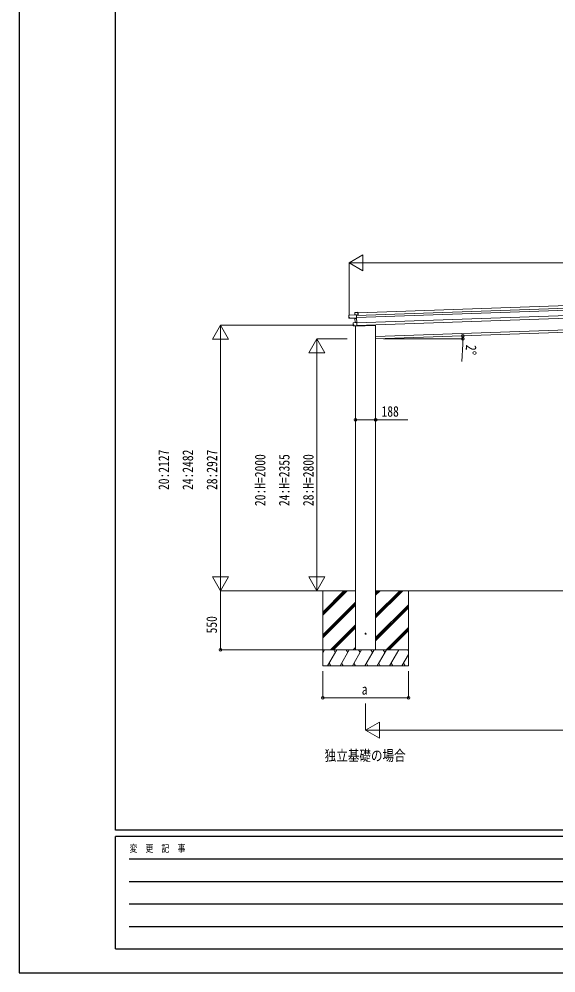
# Model space of a CAD drawing. Units: millimetres, scale not verified. Extents: x -12615 to 12615, y -8910 to 8910.
# Drawn here: x -12615 to -7603, y -8910 to 0 of the extents above; entities that cross this region are included whole.
import ezdxf
from ezdxf.enums import TextEntityAlignment as Align

# ---------------------------------------------------------------- set-up
doc = ezdxf.new("R2010")
doc.units = ezdxf.units.MM
doc.header["$LTSCALE"] = 30
doc.layers.add('0-2_USER1', color=92, linetype='Continuous')
doc.layers.add('0-7_YKK_ZWAK', color=134, linetype='Continuous')
for name, color, linetype, lineweight in [('0-4_YKK_13', 120, 'Continuous', 18), ('0-5_YKK_A1', 120, 'Continuous', 18), ('0-6_YKK_D', 200, 'Continuous', 18)]:
    doc.layers.add(name, color=color, linetype=linetype, lineweight=lineweight)
doc.styles.add('ＭＳ ゴシック', font='')
doc.styles.get('ＭＳ ゴシック').set_extended_font_data('MS Gothic')

msp = doc.modelspace()

# ---------------------------------------------------------------- linework, layer by layer
at = {"layer": '0-4_YKK_13'}
for p, q in [((-9480, -2740.68), (-9480.47, -2740.7)), ((-9479.67, -2763.68), (-9480.47, -2740.7)), ((-9479.99, -2740.18), (-9451.51, -2739.18)), ((-9450.53, -2765.67), (-9451.43, -2739.68)), ((-9450.47, -2740.15), (-9451.33, -2739.35)), ((-9450.47, -2740.15), (-9449.58, -2765.63)), ((-9537.6, -2766.71), (-9537.13, -2766.69)), ((-9536.83, -2788.69), (-9537.6, -2766.71)), ((-9537.12, -2766.19), (-9465.37, -2763.68)), ((-9536.36, -2788.68), (-9536.83, -2788.69)), ((-9536.75, -2791.12), (-9536.83, -2788.69)), ((-9536.67, -2793.22), (-9536.75, -2791.12)), ((-9536.36, -2788.68), (-9528.84, -2788.41)), ((-9536.26, -2791.6), (-9536.19, -2793.7)), ((-9479.42, -2795.19), (-9536.19, -2793.7)), ((-9528.73, -2791.43), (-9528.84, -2788.41)), ((-9494.64, -2837.22), (-9495.11, -2837.24)), ((-9494.22, -2862.75), (-9495.11, -2837.24)), ((-9494.66, -2836.72), (-9462.66, -2833.64)), ((-9479.2, -2763.67), (-9479.67, -2763.68)), ((-9477.69, -2834.62), (-9479.05, -2795.67)), ((-9478.6, -2795.19), (-9463.99, -2795.53)), ((-9464.42, -2796.02), (-9478.58, -2795.69)), ((-9478.58, -2795.69), (-9477.23, -2834.54)), ((-9477.23, -2834.54), (-9462.68, -2833.14)), ((-9464.08, -2792.95), (-9465.09, -2764.17)), ((-9464.13, -2764.64), (-9464.98, -2763.84)), ((-9464.64, -2763.45), (-9464.15, -2763.9)), ((-9463.99, -2795.55), (-9464.42, -2796.02)), ((-9464.15, -2763.9), (-9464.13, -2764.64)), ((-9464.13, -2764.64), (-9463.17, -2792.02)), ((-9464.08, -2792.95), (-9463.17, -2792.02)), ((-9463.99, -2795.53), (-9464.08, -2792.95)), ((-9464.07, -2766.14), (-9450.53, -2765.67)), ((-9463.99, -2795.55), (-9463.08, -2794.62)), ((-9462.68, -2833.14), (-9463.99, -2795.55)), ((-9463.17, -2792.02), (-9463.08, -2794.62)), ((-9463.08, -2794.62), (-9461.69, -2834.55)), ((-9462.8, -2833.51), (-9462.66, -2833.64)), ((-9461.53, -2866.1), (-9462.64, -2834.14)), ((-9462.52, -2833.77), (-9461.69, -2834.55)), ((-9461.69, -2834.55), (-9460.6, -2865.63)), ((-9449.58, -2765.63), (-9450.53, -2765.67)), ((-9493.75, -2862.73), (-9494.22, -2862.75)), ((-9494.13, -2865.28), (-9494.22, -2862.75)), ((-9493.75, -2862.73), (-9486.23, -2862.47)), ((-9486.1, -2865.96), (-9493.65, -2865.76)), ((-9486.12, -2865.46), (-9486.23, -2862.47)), ((-9486.12, -2865.46), (-9461.53, -2866.1)), ((-9475.72, -2868.83), (-9290.65, -2862.33)), ((-9475.64, -2867.68), (-9475.72, -2868.83)), ((-9474.64, -2867.71), (-9474.71, -2868.8)), ((-9461.38, -2866.46), (-9460.6, -2865.63)), ((-9285.59, -2856.69), (-9285.92, -2858.33))]:
    msp.add_line(p, q, dxfattribs=at)
for points in [[(-9451.43, -2739.68), (-9480, -2740.68), (-9479.2, -2763.67), (-9465.36, -2763.18)], [(-9451.51, -2739.18), (-9451.5, -2739.2), (-9451.46, -2739.23), (-9451.4, -2739.28), (-9451.33, -2739.35)], [(-9465.09, -2764.17), (-9537.13, -2766.69), (-9536.36, -2788.68)], [(-9528.73, -2791.43), (-9528.72, -2791.8), (-9536.26, -2791.6)], [(-9528.73, -2791.43), (-9464.08, -2792.95), (-9464.08, -2792.95)], [(-9462.64, -2834.14), (-9494.64, -2837.22), (-9493.75, -2862.73)], [(-9479.42, -2795.19), (-9479.41, -2795.19), (-9479.41, -2795.19)], [(-9478.99, -2795.67), (-9479.03, -2795.67), (-9479.05, -2795.67), (-9479.05, -2795.67)], [(-9477.23, -2834.54), (-9477.32, -2834.56), (-9477.41, -2834.57), (-9477.49, -2834.58), (-9477.56, -2834.59), (-9477.62, -2834.6), (-9477.66, -2834.61), (-9477.68, -2834.61), (-9477.69, -2834.62)], [(-9462.66, -2833.64), (-9462.65, -2833.65), (-9462.62, -2833.67), (-9462.58, -2833.72), (-9462.52, -2833.77)], [(-9461.51, -2866.6), (-9486.1, -2865.96), (-9486.12, -2865.46)], [(-9461.38, -2866.46), (-9461.43, -2866.52), (-9461.47, -2866.57), (-9461.5, -2866.59), (-9461.51, -2866.6)]]:
    msp.add_lwpolyline(points, dxfattribs=at)
msp.add_circle((-9379.59, -5741.27), 5, dxfattribs=at)
for centre, radius, start, end in [((-9479.97, -2740.68), 0.5, 92, 182), ((-9477.94, -2740.48), 2.07, 171.55133, 185.44952), ((-9537.1, -2766.69), 0.5, 92, 182), ((-9535.07, -2766.49), 2.08, 171.57375, 185.44071), ((-9536.17, -2793.2), 0.5, 182, 268.5), ((-9494.61, -2837.22), 0.5, 95.5, 182), ((-9492.6, -2836.9), 2.07, 175.06602, 188.93398), ((-9480.17, -2763.7), 0.5, 272, 2), ((-9479.55, -2795.68), 0.5, 2, 88.5), ((-9479.47, -2795.67), 0.483, 359.40087, 82.5076), ((-9481.27, -2763.86), 2.08, 351.57375, 5.44071), ((-9480.86, -2795.52), 2.28, 355.73562, 8.27807), ((-9478.19, -2834.63), 0.5, 275.5, 2), ((-9479.27, -2834.86), 2.07, 355.06677, 8.93323), ((-9467.42, -2763.38), 2.08, 351.57375, 5.44071), ((-9465.35, -2764.18), 0.5, 47, 92), ((-9465.32, -2764.18), 1, 47, 92), ((-9466.98, -2761.45), 3.08, 309.77354, 319.49251), ((-9471.06, -2770.32), 8.88, 46.81505, 47.05517), ((-9493.63, -2865.26), 0.5, 182, 268.5), ((-9290.82, -2857.33), 5, 272, 348.5)]:
    msp.add_arc(centre, radius, start, end, dxfattribs=at)
for centre, major_axis, ratio, start_param, end_param in [((-9450.96, -2739.67), (-0.017, 0.5), 0.944124, 0.8573352, 1.5707963), ((-9536.25, -2791.1), (0.017, -0.5), 0.999045, 4.712389, 6.222157), ((-9478.54, -2795.23), (-1, 0.03), 0.043579, 4.776146, 5.7712833), ((-9478.54, -2795.23), (-1, 0.03), 0.043579, 5.7712833, 5.7741775), ((-9478.55, -2795.73), (-0.502, 0.044), 0.086186, 4.7840979, 5.7917126), ((-9464.61, -2764.16), (-0.017, 0.5), 0.944124, 0.8573352, 1.5707963), ((-9464.45, -2796.02), (-0.455, -0.489), 0.023136, 1.5948853, 3.1184026), ((-9463.15, -2833.18), (0.163, 0.48), 0.921944, 4.3187582, 5.1022929), ((-9462.17, -2834.09), (0.163, 0.48), 0.921944, 1.1771655, 1.9607002), ((-9461.05, -2866.11), (-0.196, 0.467), 0.921944, 1.1808924, 1.9644271)]:
    msp.add_ellipse(centre, major_axis=major_axis, ratio=ratio, start_param=start_param, end_param=end_param, dxfattribs=at)
at = {"layer": '0-5_YKK_A1'}
for p, q in [((-9450.36, -2743.37), (-4821.78, -2581.74)), ((-9463.98, -2768.85), (-4806.42, -2606.21)), ((-9463.28, -2788.85), (-4805.72, -2626.2)), ((-9461.54, -2838.82), (-4803.98, -2676.17)), ((-9460.7, -2862.8), (-4803.14, -2700.16)), ((-9285.59, -2966.25), (-4977.68, -2815.82)), ((-4977.68, -2835.83), (-9285.59, -2986.27)), ((-9473.84, -5891.27), (-9473.84, -2867.74)), ((-9285.84, -5891.27), (-9285.84, -2856.69)), ((-9779.59, -5341.27), (-9779.59, -6041.27)), ((-9779.59, -5567.9), (-9552.96, -5341.27)), ((-9779.59, -5539.61), (-9581.24, -5341.27)), ((-9779.59, -5341.27), (-9473.84, -5341.27)), ((-9779.59, -5553.75), (-9567.16, -5341.33)), ((-9285.84, -5341.27), (-4977.68, -5341.27)), ((-9285.59, -5382.26), (-9244.59, -5341.27)), ((-9285.59, -5368.12), (-9258.73, -5341.27)), ((-9285.59, -5353.98), (-9272.88, -5341.27)), ((-9285.59, -5594.4), (-9032.5, -5341.31)), ((-9285.59, -5580.25), (-9046.64, -5341.31)), ((-9285.59, -5566.11), (-9060.78, -5341.31)), ((-8979.59, -5341.27), (-8979.59, -6041.27)), ((-9779.59, -5751.74), (-9473.59, -5445.75)), ((-9779.59, -5765.88), (-9473.59, -5459.89)), ((-9779.59, -5780.03), (-9473.59, -5474.03)), ((-9285.59, -5778.24), (-8979.59, -5472.25)), ((-9285.59, -5792.38), (-8979.59, -5486.39)), ((-9285.59, -5806.53), (-8979.59, -5500.53)), ((-9706.98, -5891.27), (-9473.59, -5657.88)), ((-9692.84, -5891.27), (-9473.59, -5672.02)), ((-9678.7, -5891.27), (-9473.59, -5686.16)), ((-9186.48, -5891.27), (-8979.59, -5684.38)), ((-9172.34, -5891.27), (-8979.59, -5698.52)), ((-9158.2, -5891.27), (-8979.59, -5712.66)), ((-9494.85, -5891.27), (-9473.59, -5870.01)), ((-8979.59, -5891.27), (-9779.59, -5891.27)), ((-9779.59, -5920.21), (-9762.88, -5891.27)), ((-9777.88, -5917.25), (-9779.59, -5914.29)), ((-9734.01, -6041.27), (-9647.41, -5891.27)), ((-9662.41, -5917.25), (-9677.41, -5891.27)), ((-9618.54, -6041.27), (-9531.94, -5891.27)), ((-9546.94, -5917.25), (-9561.94, -5891.27)), ((-9503.07, -6041.27), (-9416.47, -5891.27)), ((-9431.47, -5917.25), (-9446.47, -5891.27)), ((-9387.6, -6041.27), (-9301, -5891.27)), ((-9316, -5917.25), (-9331, -5891.27)), ((-9272.13, -6041.27), (-9185.53, -5891.27)), ((-9200.53, -5917.25), (-9215.53, -5891.27)), ((-9156.66, -6041.27), (-9070.06, -5891.27)), ((-9041.19, -6041.27), (-8979.59, -5934.57)), ((-8979.59, -5899.93), (-8984.59, -5891.27)), ((-9779.59, -6041.27), (-8979.59, -6041.27)), ((-9719.02, -6015.29), (-9704.02, -6041.27)), ((-9603.55, -6015.29), (-9588.55, -6041.27)), ((-9488.08, -6015.29), (-9473.08, -6041.27)), ((-9372.6, -6015.29), (-9357.6, -6041.27)), ((-9257.14, -6015.29), (-9242.14, -6041.27)), ((-9141.67, -6015.29), (-9126.67, -6041.27)), ((-9026.19, -6015.29), (-9011.2, -6041.27))]:
    msp.add_line(p, q, dxfattribs=at)
at = {"layer": '0-6_YKK_D'}
for p, q in [((-9534.44, -2277.71), (-9404.54, -2202.71)), ((-9404.54, -2352.71), (-9404.54, -2202.71)), ((-9534.44, -2770.12), (-9534.44, -2276.71)), ((-9534.44, -2277.71), (-9404.54, -2352.71)), ((-9534.44, -2277.71), (-9274.64, -2277.71)), ((-9384.44, -2277.71), (-4884.44, -2277.71)), ((-10734.44, -2859.19), (-10809.44, -2989.09)), ((-9487.23, -2859.19), (-10735.44, -2859.19)), ((-10734.44, -2859.19), (-10659.44, -2989.09)), ((-10734.44, -2859.19), (-10734.44, -3119)), ((-10809.44, -2989.09), (-10659.44, -2989.09)), ((-10734.44, -3009.19), (-10734.44, -5191.27)), ((-9834.44, -2986.27), (-9909.44, -3116.17)), ((-9551.81, -2986.27), (-9835.44, -2986.27)), ((-9834.44, -2986.27), (-9759.44, -3116.17)), ((-9834.44, -2986.27), (-9834.44, -3246.07)), ((-9211.23, -2986.27), (-8469.68, -2986.27)), ((-9909.44, -3116.17), (-9759.44, -3116.17)), ((-8472.28, -3037.24), (-8482.31, -3197.33)), ((-9834.44, -3136.27), (-9834.44, -5191.27)), ((-9473.59, -3718.4), (-9473.59, -3745.64)), ((-9285.59, -3716.45), (-9285.59, -3745.64)), ((-10734.44, -5341.27), (-10734.44, -5081.46)), ((-9834.44, -5341.27), (-9834.44, -5081.46)), ((-10734.44, -5341.27), (-10809.44, -5211.36)), ((-10659.44, -5211.36), (-10809.44, -5211.36)), ((-10734.44, -5341.27), (-10659.44, -5211.36)), ((-9834.44, -5341.27), (-9909.44, -5211.36)), ((-9759.44, -5211.36), (-9909.44, -5211.36)), ((-9834.44, -5341.27), (-9759.44, -5211.36)), ((-9780.59, -5341.27), (-10736.44, -5341.27)), ((-9780.59, -5341.27), (-10735.44, -5341.27)), ((-10735.44, -5341.27), (-10735.44, -5891.27)), ((-9780.59, -5341.27), (-9835.44, -5341.27)), ((-9780.59, -5891.27), (-10736.44, -5891.27)), ((-9779.59, -6092.27), (-9779.59, -6342.27)), ((-8979.59, -6092.27), (-8979.59, -6342.27)), ((-9779.59, -6341.27), (-8979.59, -6341.27)), ((-9379.59, -6393.27), (-9379.59, -6642.27)), ((-9379.59, -6641.27), (-9249.69, -6566.27)), ((-9249.69, -6716.27), (-9249.69, -6566.27)), ((-9379.59, -6641.27), (-9249.69, -6716.27)), ((-9379.59, -6641.27), (-9119.78, -6641.27)), ((-9229.59, -6641.27), (-5033.68, -6641.27))]:
    msp.add_line(p, q, dxfattribs=at)
msp.add_lwpolyline([(-9473.59, -3744.64), (-9285.59, -3744.64), (-8985.19, -3744.64)], dxfattribs=at)
for centre in [(-8471.18, -2957.83), (-8470.68, -2986.27), (-9473.59, -3744.64), (-9285.59, -3744.64), (-10735.44, -5891.27), (-9779.59, -6341.27), (-8979.59, -6341.27)]:
    msp.add_circle(centre, 12.75, dxfattribs=at)
for start, end in [(356.41362, 0), (0, 2)]:
    msp.add_arc((-9285.59, -2986.27), 814.91, start, end, dxfattribs=at)
at = {"layer": '0-7_YKK_ZWAK'}
for p, q in [((-11714.94, -7575), (-11714.94, 8325)), ((11685.06, -7575), (-11714.94, -7575)), ((-3914.94, -7635), (-11714.94, -7635)), ((-11714.94, -8685), (-11714.94, -7635)), ((-11587.44, -7845), (-4064.94, -7845)), ((-11587.44, -8055), (-4064.94, -8055)), ((-11587.44, -8265), (-4064.94, -8265)), ((-11587.44, -8475), (-4064.94, -8475)), ((-11714.94, -8685), (-3914.94, -8685))]:
    msp.add_line(p, q, dxfattribs=at)
msp.add_lwpolyline([(-12615, -8910), (12615, -8910), (12615, 8910), (-12615, 8910)], close=True, dxfattribs=at)

# ---------------------------------------------------------------- texts
at = {"layer": '0-2_USER1', "style": 'ＭＳ ゴシック', "width": 0.8}
msp.add_text('独立基礎の場合', height=98.97, dxfattribs=at).set_placement((-9761.68, -6958.81), align=Align.BOTTOM_LEFT)
at = {"layer": '0-6_YKK_D', "style": 'ＭＳ ゴシック', "width": 0.8}
for s, rotation, p in [('2°', 266.414, (-8471.35, -3038.3)), ('20:2127', 90, (-11185.44, -4399.03)), ('24:2482', 90, (-10960.44, -4399.03)), ('28:2927', 90, (-10735.44, -4399.03)), ('20:H=2000', 90, (-10285.44, -4548.97)), ('24:H=2355', 90, (-10060.44, -4548.97)), ('28:H=2800', 90, (-9835.44, -4548.97)), ('550', 90, (-10737.78, -5738.67))]:
    msp.add_text(s, height=98.97, rotation=rotation, dxfattribs=at).set_placement(p, align=Align.BOTTOM_LEFT)
for s, p in [('188', (-9230.99, -3743.64)), ('a', (-9415.59, -6340.27))]:
    msp.add_text(s, height=98.97, dxfattribs=at).set_placement(p, align=Align.BOTTOM_LEFT)
at = {"layer": '0-7_YKK_ZWAK', "style": 'ＭＳ ゴシック', "width": 0.8}
msp.add_text('変  更  記  事', height=65.98, dxfattribs=at).set_placement((-11583.93, -7800), align=Align.BOTTOM_LEFT)

doc.saveas('drawing.dxf')
